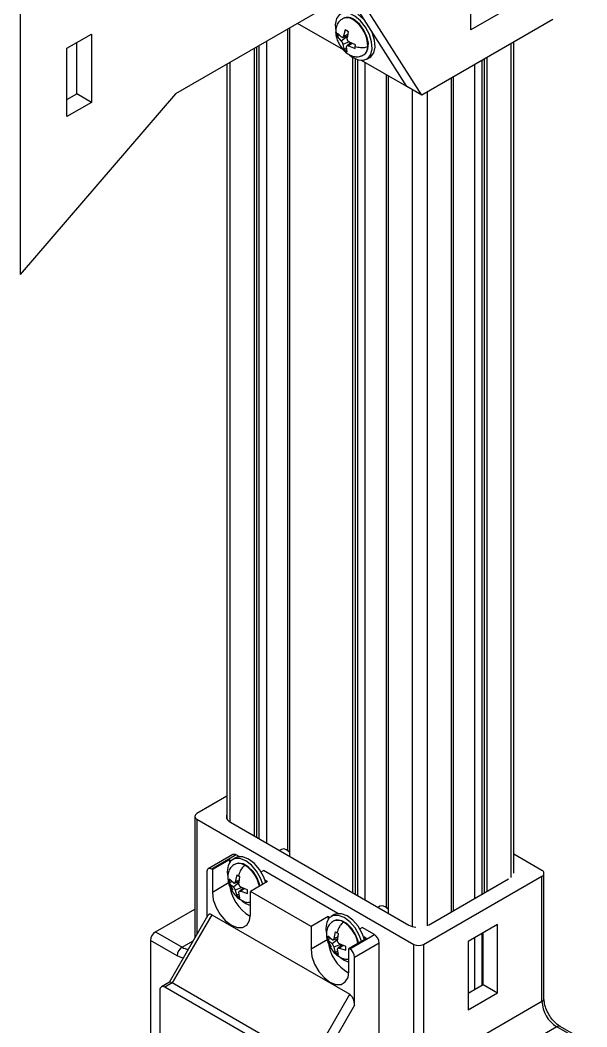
# Model space of a CAD drawing. Header units: millimetres. Extents: x 1258 to 2922, y -135 to 1239.
# Drawn here: x 1734.5 to 1775.1, y 1130 to 1202.3 of the extents above; entities that cross this region are included whole.
import ezdxf

# ---------------------------------------------------------------- set-up
doc = ezdxf.new("R2010")
doc.units = ezdxf.units.MM
doc.header["$LTSCALE"] = 6

msp = doc.modelspace()

# ---------------------------------------------------------------- linework, layer by layer
at = {"color": 7, "linetype": 'Continuous', "lineweight": 25}
for p, q in [((1734.452, 1206.873), (1734.452, 1184.01)), ((1766.777, 1201.568), (1766.777, 1206.467)), ((1762.188, 1197.489), (1757.848, 1204.335)), ((1763.249, 1196.877), (1758.511, 1204.349)), ((1756.033, 1203), (1745.602, 1196.979)), ((1768.899, 1202.792), (1766.777, 1201.568)), ((1753.774, 1201.696), (1753.774, 1142.249)), ((1757.637, 1200.117), (1754.338, 1202.022)), ((1758.447, 1202.259), (1758.405, 1202.235)), ((1772.654, 1202.306), (1763.249, 1196.877)), ((1737.811, 1200.238), (1739.579, 1201.259)), ((1739.579, 1201.259), (1739.579, 1196.359)), ((1753.629, 1201.612), (1753.629, 1142.66)), ((1757.37, 1201.175), (1757.19, 1201.075)), ((1757.19, 1201.075), (1757.48, 1200.755)), ((1757.5, 1201.048), (1757.207, 1201.334)), ((1757.982, 1201.138), (1757.48, 1200.755)), ((1757.536, 1201.028), (1757.5, 1201.048)), ((1757.581, 1201.024), (1757.949, 1201.141)), ((1757.642, 1201.108), (1757.63, 1201.067)), ((1757.774, 1201.572), (1757.642, 1201.108)), ((1758.006, 1201.419), (1757.774, 1201.572)), ((1757.905, 1200.934), (1758.006, 1201.419)), ((1757.906, 1200.884), (1757.905, 1200.934)), ((1737.811, 1195.339), (1737.811, 1200.238)), ((1738.518, 1196.972), (1738.518, 1200.646)), ((1751.228, 1200.227), (1751.228, 1143.719)), ((1751.405, 1200.329), (1751.405, 1143.617)), ((1751.582, 1200.431), (1751.582, 1143.515)), ((1752.112, 1200.737), (1752.112, 1143.209)), ((1757.48, 1200.755), (1757.516, 1200.72)), ((1757.597, 1200.565), (1757.604, 1200.519)), ((1757.604, 1200.519), (1757.68, 1200.137)), ((1757.879, 1200.247), (1757.68, 1200.137)), ((1757.867, 1200.345), (1757.873, 1200.382)), ((1757.913, 1199.983), (1757.867, 1200.345)), ((1758.148, 1200.643), (1757.887, 1200.406)), ((1757.967, 1200.422), (1758.009, 1200.405)), ((1758.028, 1200.698), (1757.987, 1200.729)), ((1758.009, 1200.405), (1758.48, 1200.222)), ((1758.497, 1200.481), (1758.028, 1200.698)), ((1769.868, 1141.025), (1769.868, 1200.698)), ((1757.68, 1200.137), (1757.913, 1199.983)), ((1758.067, 1199.767), (1758.274, 1199.61)), ((1758.299, 1199.594), (1758.299, 1139.637)), ((1758.476, 1199.495), (1758.476, 1139.535)), ((1759.078, 1199.759), (1759.12, 1199.783)), ((1759.307, 1199.458), (1759.52, 1199.581)), ((1767.916, 1199.571), (1767.916, 1139.719)), ((1749.276, 1199.1), (1749.276, 1144.95)), ((1758.653, 1199.423), (1758.653, 1139.433)), ((1762.188, 1197.489), (1758.929, 1199.371)), ((1759.183, 1199.224), (1759.183, 1139.127)), ((1767.032, 1199.061), (1767.032, 1139.208)), ((1767.562, 1199.367), (1767.562, 1139.515)), ((1767.739, 1199.469), (1767.739, 1139.617)), ((1760.7, 1198.349), (1760.7, 1138.578)), ((1760.845, 1198.265), (1760.845, 1138.167)), ((1765.37, 1198.102), (1765.37, 1138.249)), ((1765.515, 1198.185), (1765.515, 1138.333)), ((1763.249, 1196.877), (1762.188, 1197.489)), ((1745.602, 1196.979), (1734.452, 1184.01)), ((1737.811, 1196.563), (1738.518, 1196.972)), ((1739.579, 1196.359), (1738.518, 1196.972)), ((1739.579, 1196.359), (1737.811, 1195.339)), ((1749.276, 1146.552), (1747.127, 1145.311)), ((1746.981, 1145.107), (1746.981, 1136.384)), ((1747.127, 1144.903), (1762.683, 1135.922)), ((1749.531, 1144.699), (1762.33, 1137.31)), ((1753.187, 1142.735), (1753.059, 1142.662)), ((1753.668, 1142.637), (1753.562, 1142.698)), ((1753.668, 1142.637), (1753.774, 1142.56)), ((1749.705, 1142.363), (1747.938, 1141.343)), ((1749.955, 1142.339), (1748.188, 1141.318)), ((1749.478, 1142.002), (1748.241, 1141.287)), ((1749.478, 1142.002), (1749.478, 1141.819)), ((1749.478, 1142.002), (1749.585, 1141.94)), ((1749.902, 1142.138), (1749.69, 1142.016)), ((1749.877, 1141.691), (1749.836, 1141.667)), ((1750.159, 1142.221), (1749.955, 1142.339)), ((1771.876, 1141.229), (1769.868, 1142.388)), ((1747.834, 1141.114), (1747.834, 1137.862)), ((1748.241, 1141.287), (1748.188, 1141.318)), ((1748.241, 1141.287), (1748.241, 1139.654)), ((1749.301, 1141.157), (1749.325, 1140.855)), ((1751.737, 1141.122), (1751.9, 1141.216)), ((1757.23, 1138.139), (1751.9, 1141.216)), ((1772.022, 1132.043), (1772.022, 1141.025)), ((1749.746, 1140.342), (1749.454, 1140.596)), ((1749.454, 1140.596), (1749.454, 1140.327)), ((1749.64, 1140.434), (1749.454, 1140.327)), ((1749.454, 1140.327), (1749.746, 1140.037)), ((1749.782, 1140.325), (1749.746, 1140.342)), ((1749.819, 1140.324), (1750.168, 1140.436)), ((1749.88, 1140.419), (1749.87, 1140.376)), ((1749.984, 1140.902), (1749.88, 1140.419)), ((1750.144, 1140.267), (1750.217, 1140.767)), ((1750.147, 1140.216), (1750.144, 1140.267)), ((1752.2, 1140.43), (1750.963, 1139.716)), ((1752.2, 1140.43), (1752.018, 1140.536)), ((1763.39, 1135.922), (1771.876, 1140.821)), ((1763.744, 1137.31), (1769.472, 1140.617)), ((1771.876, 1131.839), (1771.876, 1140.821)), ((1749.746, 1140.037), (1749.782, 1140.005)), ((1749.87, 1139.853), (1749.88, 1139.807)), ((1749.88, 1139.807), (1749.984, 1139.408)), ((1750.17, 1139.516), (1749.984, 1139.408)), ((1750.144, 1139.654), (1750.147, 1139.694)), ((1750.217, 1139.274), (1750.144, 1139.654)), ((1750.436, 1139.973), (1750.164, 1139.726)), ((1750.277, 1140.036), (1750.235, 1140.064)), ((1750.235, 1139.744), (1750.277, 1139.731)), ((1750.747, 1139.849), (1750.277, 1140.036)), ((1750.277, 1139.731), (1750.747, 1139.58)), ((1750.747, 1139.58), (1750.747, 1139.849)), ((1750.963, 1138.083), (1750.963, 1139.716)), ((1755.312, 1137.205), (1750.963, 1139.716)), ((1750.159, 1139.229), (1750.191, 1139.198)), ((1744.157, 1136.819), (1746.981, 1138.449)), ((1756.973, 1138.056), (1756.761, 1137.934)), ((1760.258, 1138.653), (1760.13, 1138.58)), ((1760.739, 1138.555), (1760.633, 1138.616)), ((1760.739, 1138.555), (1760.845, 1138.478)), ((1747.899, 1137.975), (1745.14, 1133.195)), ((1748.188, 1138.052), (1745.359, 1133.153)), ((1748.188, 1138.052), (1758.087, 1132.337)), ((1756.549, 1137.92), (1755.312, 1137.205)), ((1756.549, 1137.92), (1756.549, 1137.737)), ((1756.549, 1137.92), (1756.656, 1137.858)), ((1756.948, 1137.609), (1756.907, 1137.585)), ((1768.694, 1137.351), (1766.572, 1136.126)), ((1768.694, 1132.452), (1768.694, 1137.351)), ((1744.157, 1136.819), (1746.066, 1135.717)), ((1755.312, 1137.205), (1755.312, 1135.572)), ((1756.372, 1137.075), (1756.396, 1136.773)), ((1757.055, 1136.82), (1756.951, 1136.337)), ((1757.215, 1136.184), (1757.288, 1136.685)), ((1758.087, 1135.603), (1759.855, 1136.624)), ((1758.808, 1137.04), (1758.971, 1137.134)), ((1759.855, 1136.624), (1758.971, 1137.134)), ((1767.562, 1136.698), (1767.562, 1132.982)), ((1767.668, 1133.043), (1767.668, 1136.759)), ((1743.804, 1136.206), (1743.804, 1125.508)), ((1745.713, 1135.104), (1743.804, 1136.206)), ((1756.818, 1136.26), (1756.525, 1136.514)), ((1756.525, 1136.514), (1756.525, 1136.245)), ((1756.711, 1136.352), (1756.525, 1136.245)), ((1756.525, 1136.245), (1756.818, 1135.955)), ((1756.853, 1136.243), (1756.818, 1136.26)), ((1756.818, 1135.955), (1756.853, 1135.923)), ((1756.89, 1136.242), (1757.239, 1136.354)), ((1756.951, 1136.337), (1756.941, 1136.294)), ((1757.218, 1136.134), (1757.215, 1136.184)), ((1757.507, 1135.891), (1757.235, 1135.644)), ((1757.348, 1135.954), (1757.306, 1135.982)), ((1757.818, 1135.767), (1757.348, 1135.954)), ((1759.272, 1136.348), (1758.034, 1135.634)), ((1760.208, 1136.011), (1758.441, 1134.991)), ((1759.272, 1136.348), (1759.089, 1136.454)), ((1760.208, 1126.213), (1760.208, 1136.011)), ((1762.683, 1126.94), (1762.683, 1135.922)), ((1763.39, 1135.922), (1763.39, 1126.94)), ((1766.572, 1136.126), (1766.572, 1131.227)), ((1767.032, 1136.391), (1767.032, 1132.676)), ((1756.941, 1135.771), (1756.951, 1135.725)), ((1756.951, 1135.725), (1757.055, 1135.326)), ((1757.241, 1135.434), (1757.055, 1135.326)), ((1757.215, 1135.572), (1757.218, 1135.612)), ((1757.288, 1135.192), (1757.215, 1135.572)), ((1757.306, 1135.662), (1757.348, 1135.649)), ((1757.348, 1135.649), (1757.818, 1135.498)), ((1757.818, 1135.498), (1757.818, 1135.767)), ((1758.034, 1134.001), (1758.034, 1135.634)), ((1758.087, 1135.603), (1758.034, 1135.634)), ((1757.23, 1135.147), (1757.262, 1135.116)), ((1758.441, 1131.556), (1758.441, 1134.991)), ((1745.152, 1133.202), (1744.579, 1132.872)), ((1745.359, 1133.153), (1744.829, 1132.847)), ((1755.259, 1127.438), (1745.359, 1133.153)), ((1766.572, 1132.411), (1767.668, 1133.043)), ((1767.668, 1133.043), (1768.694, 1132.452)), ((1744.475, 1132.643), (1744.475, 1129.376)), ((1754.728, 1127.132), (1744.829, 1132.847)), ((1755.259, 1127.438), (1758.087, 1132.337)), ((1766.572, 1131.227), (1768.694, 1132.452)), ((1758.441, 1131.556), (1755.759, 1126.91)), ((1763.39, 1126.94), (1771.876, 1131.839)), ((1772.936, 1130.002), (1764.451, 1125.103)), ((1774.846, 1128.9), (1772.936, 1130.002)), ((1775.096, 1128.924), (1773.186, 1130.026))]:
    msp.add_line(p, q, dxfattribs=at)
at = {"color": 8, "linetype": 'Continuous', "lineweight": 25}
for p, q in [((1757.968, 1201.236), (1757.642, 1201.108)), ((1758.043, 1200.692), (1757.604, 1200.519)), ((1758.255, 1200.593), (1758.009, 1200.405)), ((1769.648, 1200.571), (1769.648, 1140.719)), ((1749.496, 1199.226), (1749.496, 1144.72)), ((1762.577, 1197.265), (1762.577, 1137.206)), ((1763.638, 1197.102), (1763.638, 1137.249)), ((1747.127, 1144.903), (1747.127, 1136.637)), ((1749.454, 1140.355), (1748.241, 1139.654)), ((1750.157, 1140.358), (1749.746, 1140.037)), ((1750.184, 1140.542), (1749.88, 1140.419)), ((1750.363, 1140.002), (1749.88, 1139.807)), ((1750.536, 1139.933), (1750.277, 1139.731)), ((1746.066, 1135.717), (1746.86, 1136.175)), ((1756.525, 1136.273), (1755.312, 1135.572)), ((1757.228, 1136.276), (1756.818, 1135.955)), ((1757.255, 1136.46), (1756.951, 1136.337)), ((1757.434, 1135.92), (1756.951, 1135.725)), ((1757.607, 1135.851), (1757.348, 1135.649))]:
    msp.add_line(p, q, dxfattribs=at)
at = {"color": 7, "linetype": 'Continuous', "lineweight": 25, "flags": 128}
for points in [[(1758.466, 1202.553), (1758.053, 1202.752), (1757.671, 1202.786), (1757.357, 1202.654), (1757.142, 1202.368), (1757.048, 1201.956), (1757.083, 1201.459), (1757.091, 1201.417)], [(1758.274, 1199.61), (1758.687, 1199.412), (1759.069, 1199.377), (1759.383, 1199.51), (1759.598, 1199.796), (1759.692, 1200.207), (1759.657, 1200.705), (1759.496, 1201.239), (1759.225, 1201.758), (1758.87, 1202.211), (1758.466, 1202.553)], [(1759.183, 1202.222), (1759.082, 1202.334), (1758.678, 1202.676)], [(1759.12, 1199.783), (1759.248, 1199.888), (1759.398, 1200.189), (1759.425, 1200.597), (1759.325, 1201.065), (1759.109, 1201.534), (1758.804, 1201.949), (1758.447, 1202.259)], [(1759.52, 1199.581), (1759.595, 1199.632), (1759.81, 1199.918), (1759.904, 1200.33), (1759.869, 1200.827), (1759.708, 1201.362), (1759.654, 1201.486)], [(1753.774, 1142.525), (1753.765, 1142.535), (1753.562, 1142.698), (1753.359, 1142.769), (1753.187, 1142.735)], [(1751.862, 1140.235), (1751.7, 1140.673), (1751.406, 1141.181), (1751.037, 1141.611), (1750.627, 1141.923), (1750.217, 1142.084), (1749.848, 1142.08), (1749.555, 1141.911), (1749.366, 1141.593), (1749.301, 1141.157)], [(1751.652, 1140.114), (1751.624, 1140.235), (1751.44, 1140.71), (1751.157, 1141.146), (1750.811, 1141.492), (1750.443, 1141.704), (1750.097, 1141.759), (1749.877, 1141.691)], [(1752.074, 1140.358), (1751.912, 1140.795), (1751.619, 1141.303), (1751.249, 1141.734), (1750.839, 1142.045), (1750.43, 1142.207), (1750.06, 1142.203), (1749.902, 1142.138)], [(1749.442, 1140.39), (1749.555, 1140.111), (1749.697, 1139.838)], [(1748.241, 1139.654), (1748.307, 1139.13), (1748.501, 1138.58), (1748.802, 1138.059), (1749.181, 1137.617), (1749.602, 1137.297), (1750.022, 1137.131), (1750.402, 1137.135), (1750.703, 1137.309), (1750.896, 1137.636), (1750.963, 1138.083)], [(1750.355, 1139.051), (1750.627, 1138.861), (1750.963, 1138.717)], [(1759.146, 1136.276), (1758.983, 1136.713), (1758.69, 1137.221), (1758.32, 1137.652), (1757.91, 1137.963), (1757.501, 1138.125), (1757.131, 1138.121), (1756.973, 1138.056)], [(1760.845, 1138.443), (1760.836, 1138.453), (1760.633, 1138.616), (1760.43, 1138.687), (1760.258, 1138.653)], [(1758.933, 1136.153), (1758.771, 1136.591), (1758.478, 1137.099), (1758.108, 1137.529), (1757.698, 1137.841), (1757.289, 1138.002), (1756.919, 1137.998), (1756.626, 1137.829), (1756.437, 1137.511), (1756.372, 1137.075)], [(1758.723, 1136.032), (1758.695, 1136.153), (1758.511, 1136.628), (1758.229, 1137.064), (1757.882, 1137.41), (1757.514, 1137.622), (1757.168, 1137.677), (1756.948, 1137.609)], [(1756.513, 1136.308), (1756.626, 1136.029), (1756.768, 1135.756)], [(1755.312, 1135.572), (1755.378, 1135.048), (1755.572, 1134.498), (1755.873, 1133.977), (1756.252, 1133.534), (1756.673, 1133.215), (1757.094, 1133.049), (1757.473, 1133.053), (1757.774, 1133.227), (1757.967, 1133.554), (1758.034, 1134.001)], [(1757.426, 1134.969), (1757.698, 1134.779), (1758.034, 1134.635)]]:
    msp.add_lwpolyline(points, dxfattribs=at)
at = {"color": 8, "linetype": 'Continuous', "lineweight": 25, "flags": 128}
msp.add_lwpolyline([(1746.143, 1134.933), (1745.989, 1134.976), (1745.713, 1135.104)], dxfattribs=at)
at = {"color": 8, "linetype": 'Continuous', "lineweight": 25}
for centre, radius, start, end in [((1757.897, 1201.655), 0.771, 48.7973, 114.42545), ((1758.684, 1200.34), 0.702, 304.12979, 1.49975), ((1750.146, 1140.979), 0.754, 54.38242, 114.30712), ((1749.331, 1139.636), 2.325, 11.26777, 57.33686), ((1757.217, 1136.897), 0.754, 54.38242, 114.30712), ((1756.402, 1135.554), 2.325, 11.26777, 57.33686), ((1746.572, 1136.521), 0.95, 237.84236, 266.38063), ((1771.772, 1132.068), 0.251, 294.37466, 354.3052), ((1773.083, 1129.797), 0.251, 65.69288, 125.61758)]:
    msp.add_arc(centre, radius, start, end, dxfattribs=at)
at = {"color": 7, "linetype": 'Continuous', "lineweight": 25}
for centre, radius, start, end in [((1757.94, 1201.685), 0.766, 48.56435, 114.66302), ((1757.093, 1200.354), 2.294, 0.10208, 55.08916), ((1747.204, 1145.107), 0.218, 110.78342, 249.21658), ((1749.684, 1145.108), 0.437, 159.06605, 249.47732), ((1749.809, 1142.134), 0.251, 54.38242, 114.30712), ((1748.05, 1141.149), 0.218, 50.79671, 189.21404), ((1771.798, 1141.025), 0.218, 290.78342, 69.21658), ((1752.319, 1140.445), 2.843, 183.19377, 241.40084), ((1744.571, 1136.171), 0.768, 122.60548, 177.39452), ((1759.441, 1135.976), 0.768, 2.60548, 57.39452), ((1762.971, 1138.481), 1.335, 241.30386, 263.67438), ((1759.39, 1136.363), 2.843, 183.19377, 241.40084), ((1763.037, 1136.605), 0.769, 242.60967, 297.39033), ((1746.48, 1135.069), 0.768, 122.60548, 177.39452), ((1757.673, 1134.956), 0.768, 2.60548, 57.39452), ((1744.691, 1132.678), 0.218, 50.79671, 189.21404), ((1774.179, 1131.944), 2.305, 182.60548, 237.39452)]:
    msp.add_arc(centre, radius, start, end, dxfattribs=at)
for centre, major_axis, ratio, start_param, end_param in [((1748.188, 1137.475), (-0.163, 0.607), 0.517638, 5.805604, 6.760882), ((1745.506, 1132.829), (-0.365, 0.365), 0.317888, 5.412888, 6.198205), ((1758.087, 1131.76), (-0.163, 0.607), 0.517638, 4.234807, 5.805604)]:
    msp.add_ellipse(centre, major_axis=major_axis, ratio=ratio, start_param=start_param, end_param=end_param, dxfattribs=at)
for points, knots in [([(1757.578, 1202.357), (1757.496, 1202.299), (1757.31, 1202.169), (1757.14, 1201.887), (1757.108, 1201.647), (1757.092, 1201.527)], [0, 0, 0, 0, 0.2814, 0.639765, 1, 1, 1, 1]), ([(1757.092, 1201.527), (1757.09, 1201.518), (1757.062, 1201.383), (1757.112, 1201.111), (1757.209, 1200.769), (1757.309, 1200.579), (1757.353, 1200.495)], [0, 0, 0, 0, 0.028699, 0.420493, 0.744846, 1, 1, 1, 1]), ([(1757.194, 1201.203), (1757.192, 1201.179), (1757.19, 1201.136), (1757.19, 1201.094), (1757.19, 1201.075)], [0, 0, 0, 0, 0.559869, 1, 1, 1, 1]), ([(1757.207, 1201.334), (1757.204, 1201.309), (1757.198, 1201.265), (1757.195, 1201.222), (1757.194, 1201.203)], [0, 0, 0, 0, 0.560075, 1, 1, 1, 1]), ([(1757.536, 1201.028), (1757.545, 1201.025), (1757.565, 1201.02), (1757.591, 1201.026), (1757.614, 1201.041), (1757.624, 1201.058), (1757.63, 1201.067)], [0, 0, 0, 0, 0.250273, 0.5, 0.749727, 1, 1, 1, 1]), ([(1757.353, 1200.495), (1757.447, 1200.355), (1757.598, 1200.129), (1757.899, 1199.867), (1758.197, 1199.693), (1758.531, 1199.612), (1758.829, 1199.636), (1759.007, 1199.724), (1759.078, 1199.759)], [0, 0, 0, 0, 0.225449, 0.362472, 0.544562, 0.721176, 0.888899, 1, 1, 1, 1]), ([(1757.597, 1200.565), (1757.593, 1200.578), (1757.585, 1200.605), (1757.566, 1200.647), (1757.543, 1200.686), (1757.525, 1200.709), (1757.516, 1200.72)], [0, 0, 0, 0, 0.250273, 0.5, 0.749727, 1, 1, 1, 1]), ([(1757.967, 1200.422), (1757.956, 1200.424), (1757.934, 1200.428), (1757.907, 1200.421), (1757.885, 1200.407), (1757.877, 1200.391), (1757.873, 1200.382)], [0, 0, 0, 0, 0.250273, 0.5, 0.749727, 1, 1, 1, 1]), ([(1757.906, 1200.884), (1757.908, 1200.87), (1757.914, 1200.842), (1757.932, 1200.8), (1757.956, 1200.761), (1757.977, 1200.74), (1757.987, 1200.729)], [0, 0, 0, 0, 0.250273, 0.5, 0.749727, 1, 1, 1, 1]), ([(1758.48, 1200.222), (1758.48, 1200.245), (1758.481, 1200.287), (1758.484, 1200.33), (1758.485, 1200.349)], [0, 0, 0, 0, 0.560075, 1, 1, 1, 1]), ([(1758.485, 1200.349), (1758.487, 1200.373), (1758.49, 1200.416), (1758.495, 1200.461), (1758.497, 1200.481)], [0, 0, 0, 0, 0.559869, 1, 1, 1, 1]), ([(1759.386, 1200.358), (1759.329, 1200.33), (1759.227, 1200.279), (1759.037, 1200.256), (1758.789, 1200.276), (1758.611, 1200.319), (1758.485, 1200.349)], [0, 0, 0, 0, 0.233001, 0.418435, 0.591328, 1, 1, 1, 1]), ([(1749.836, 1141.667), (1749.753, 1141.61), (1749.566, 1141.479), (1749.398, 1141.187), (1749.325, 1140.816), (1749.362, 1140.423), (1749.467, 1140.078), (1749.567, 1139.888), (1749.61, 1139.805)], [0, 0, 0, 0, 0.141423, 0.321525, 0.516844, 0.711735, 0.873078, 1, 1, 1, 1]), ([(1750.586, 1141.593), (1750.532, 1141.558), (1750.436, 1141.495), (1750.316, 1141.345), (1750.201, 1141.125), (1750.14, 1140.954), (1750.097, 1140.833)], [0, 0, 0, 0, 0.233001, 0.418435, 0.591328, 1, 1, 1, 1]), ([(1749.782, 1140.325), (1749.792, 1140.324), (1749.811, 1140.321), (1749.836, 1140.329), (1749.856, 1140.347), (1749.865, 1140.366), (1749.87, 1140.376)], [0, 0, 0, 0, 0.2502728, 0.5, 0.7497272, 1, 1, 1, 1]), ([(1750.097, 1140.833), (1750.075, 1140.846), (1750.037, 1140.868), (1750, 1140.892), (1749.984, 1140.902)], [0, 0, 0, 0, 0.559869, 1, 1, 1, 1]), ([(1750.217, 1140.767), (1750.194, 1140.78), (1750.153, 1140.801), (1750.114, 1140.823), (1750.097, 1140.833)], [0, 0, 0, 0, 0.560075, 1, 1, 1, 1]), ([(1749.61, 1139.805), (1749.705, 1139.666), (1749.857, 1139.443), (1750.103, 1139.215), (1750.24, 1139.143), (1750.293, 1139.115)], [0, 0, 0, 0, 0.499579, 0.803214, 1, 1, 1, 1]), ([(1749.87, 1139.853), (1749.865, 1139.867), (1749.856, 1139.894), (1749.836, 1139.935), (1749.811, 1139.973), (1749.792, 1139.995), (1749.782, 1140.005)], [0, 0, 0, 0, 0.2502728, 0.5, 0.7497272, 1, 1, 1, 1]), ([(1750.147, 1140.216), (1750.15, 1140.202), (1750.157, 1140.173), (1750.177, 1140.132), (1750.203, 1140.094), (1750.224, 1140.074), (1750.235, 1140.064)], [0, 0, 0, 0, 0.250273, 0.5, 0.749727, 1, 1, 1, 1]), ([(1750.235, 1139.744), (1750.224, 1139.745), (1750.203, 1139.747), (1750.177, 1139.738), (1750.157, 1139.72), (1750.15, 1139.703), (1750.147, 1139.694)], [0, 0, 0, 0, 0.250273, 0.5, 0.749727, 1, 1, 1, 1]), ([(1749.984, 1139.408), (1750.005, 1139.395), (1750.041, 1139.371), (1750.08, 1139.348), (1750.097, 1139.338)], [0, 0, 0, 0, 0.560075, 1, 1, 1, 1]), ([(1750.097, 1139.338), (1750.118, 1139.326), (1750.158, 1139.304), (1750.199, 1139.283), (1750.217, 1139.274)], [0, 0, 0, 0, 0.559869, 1, 1, 1, 1]), ([(1750.293, 1139.115), (1750.349, 1139.081), (1750.508, 1138.983), (1750.713, 1138.925), (1750.86, 1138.946), (1750.892, 1138.95)], [0, 0, 0, 0, 0.291836, 0.844368, 1, 1, 1, 1]), ([(1756.907, 1137.585), (1756.824, 1137.527), (1756.637, 1137.397), (1756.469, 1137.105), (1756.396, 1136.734), (1756.433, 1136.341), (1756.538, 1135.996), (1756.638, 1135.806), (1756.682, 1135.723)], [0, 0, 0, 0, 0.141423, 0.321525, 0.516844, 0.711735, 0.873078, 1, 1, 1, 1]), ([(1757.657, 1137.511), (1757.603, 1137.476), (1757.507, 1137.413), (1757.387, 1137.263), (1757.272, 1137.043), (1757.211, 1136.872), (1757.168, 1136.751)], [0, 0, 0, 0, 0.233001, 0.418435, 0.591328, 1, 1, 1, 1]), ([(1757.168, 1136.751), (1757.146, 1136.764), (1757.108, 1136.786), (1757.071, 1136.81), (1757.055, 1136.82)], [0, 0, 0, 0, 0.559869, 1, 1, 1, 1]), ([(1757.288, 1136.685), (1757.265, 1136.697), (1757.224, 1136.719), (1757.185, 1136.741), (1757.168, 1136.751)], [0, 0, 0, 0, 0.560075, 1, 1, 1, 1]), ([(1756.853, 1136.243), (1756.863, 1136.242), (1756.882, 1136.239), (1756.907, 1136.247), (1756.928, 1136.265), (1756.937, 1136.284), (1756.941, 1136.294)], [0, 0, 0, 0, 0.2502728, 0.5, 0.7497272, 1, 1, 1, 1]), ([(1756.941, 1135.771), (1756.937, 1135.785), (1756.928, 1135.812), (1756.907, 1135.853), (1756.882, 1135.891), (1756.863, 1135.913), (1756.853, 1135.923)], [0, 0, 0, 0, 0.2502728, 0.5, 0.7497272, 1, 1, 1, 1]), ([(1757.218, 1136.134), (1757.221, 1136.12), (1757.228, 1136.091), (1757.248, 1136.05), (1757.274, 1136.012), (1757.295, 1135.992), (1757.306, 1135.982)], [0, 0, 0, 0, 0.250273, 0.5, 0.749727, 1, 1, 1, 1]), ([(1756.682, 1135.723), (1756.776, 1135.584), (1756.928, 1135.361), (1757.174, 1135.133), (1757.311, 1135.061), (1757.364, 1135.033)], [0, 0, 0, 0, 0.499579, 0.803214, 1, 1, 1, 1]), ([(1757.055, 1135.326), (1757.076, 1135.313), (1757.112, 1135.289), (1757.151, 1135.266), (1757.168, 1135.256)], [0, 0, 0, 0, 0.560075, 1, 1, 1, 1]), ([(1757.168, 1135.256), (1757.19, 1135.244), (1757.229, 1135.221), (1757.27, 1135.201), (1757.288, 1135.192)], [0, 0, 0, 0, 0.559869, 1, 1, 1, 1]), ([(1757.306, 1135.662), (1757.295, 1135.663), (1757.274, 1135.665), (1757.248, 1135.656), (1757.228, 1135.638), (1757.221, 1135.621), (1757.218, 1135.612)], [0, 0, 0, 0, 0.250273, 0.5, 0.749727, 1, 1, 1, 1]), ([(1757.364, 1135.033), (1757.42, 1134.999), (1757.579, 1134.901), (1757.784, 1134.843), (1757.931, 1134.864), (1757.963, 1134.868)], [0, 0, 0, 0, 0.291836, 0.844368, 1, 1, 1, 1]), ([(1773.186, 1130.026), (1773.134, 1130.059), (1772.981, 1130.155), (1772.712, 1130.404), (1772.421, 1130.787), (1772.193, 1131.224), (1772.047, 1131.671), (1772.03, 1131.92), (1772.022, 1132.043)], [0, 0, 0, 0, 0.092131, 0.27122, 0.453855, 0.638645, 0.822857, 1, 1, 1, 1])]:
    msp.add_open_spline(points, degree=3, knots=knots, dxfattribs=at)
at = {"color": 8, "linetype": 'Continuous', "lineweight": 25}
for points, knots in [([(1757.091, 1201.527), (1757.092, 1201.499), (1757.094, 1201.389), (1757.151, 1201.282), (1757.194, 1201.203)], [0, 0, 0, 0, 0.257258, 1, 1, 1, 1]), ([(1750.29, 1139.109), (1750.272, 1139.119), (1750.19, 1139.17), (1750.138, 1139.264), (1750.097, 1139.338)], [0, 0, 0, 0, 0.212231, 1, 1, 1, 1]), ([(1757.361, 1135.027), (1757.343, 1135.037), (1757.261, 1135.088), (1757.209, 1135.182), (1757.168, 1135.256)], [0, 0, 0, 0, 0.212231, 1, 1, 1, 1])]:
    msp.add_open_spline(points, degree=3, knots=knots, dxfattribs=at)

doc.saveas('drawing.dxf')
